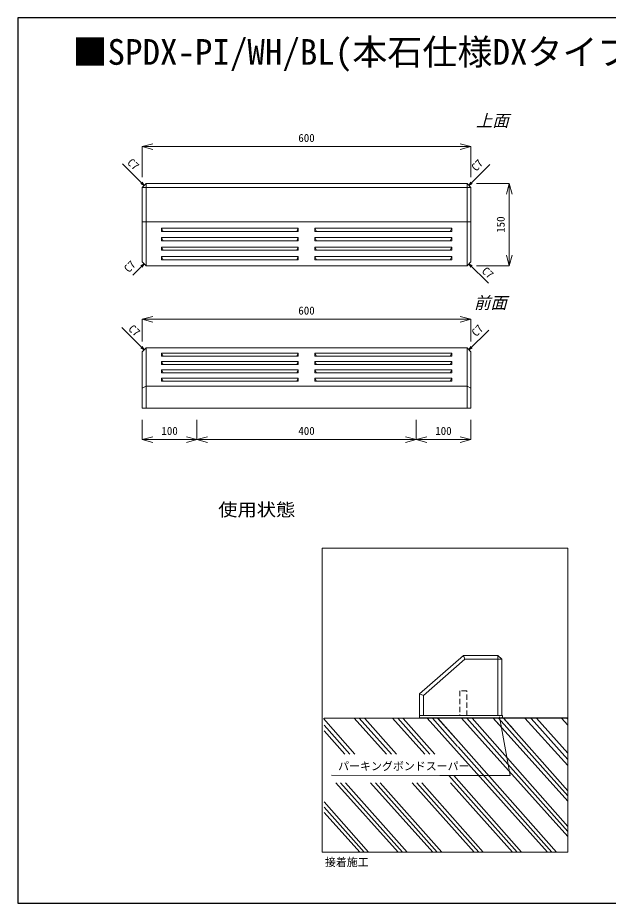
# Model space of a CAD drawing. Units: millimetres, scale not verified. Extents: x -1224 to 1080, y -808 to 808.
# Drawn here: x -1224 to -146, y -808 to 808 of the extents above; entities that cross this region are included whole.
import ezdxf
from ezdxf.enums import TextEntityAlignment as Align

# ---------------------------------------------------------------- set-up
doc = ezdxf.new("R2010")
doc.units = ezdxf.units.MM
doc.header["$LTSCALE"] = 8
doc.linetypes.add('DASHED1', pattern=[1.8, 1.2, -0.6])
doc.layers.add('0-0', color=4, linetype='Continuous')
doc.layers.add('0-1', color=7, linetype='Continuous', lineweight=18)
doc.layers.add('0-F', color=7, linetype='Continuous', lineweight=18)
doc.styles.add('ＭＳ ゴシック', font='')
doc.styles.get('ＭＳ ゴシック').set_extended_font_data('MS Gothic')

msp = doc.modelspace()

# ---------------------------------------------------------------- linework, layer by layer
at = {"layer": '0-0', "color": 7}
msp.add_line((-1223.981, -807.668), (1080.019, -807.668), dxfattribs=at)
msp.add_lwpolyline([(-1223.981, -807.668), (1080.019, -807.668), (1080.019, 808.332), (-1223.981, 808.332)], close=True, dxfattribs=at)
at = {"layer": '0-1'}
for p, q in [((-490.366, -425.248), (-410.366, -355.248)), ((-410.366, -355.248), (-347.366, -355.248)), ((-410.366, -355.248), (-407.736, -362.248)), ((-410.366, -355.248), (-407.736, -362.248)), ((-347.366, -355.248), (-340.366, -362.248)), ((-483.366, -428.425), (-407.736, -362.248)), ((-340.366, -362.248), (-340.366, -465.248)), ((-490.366, -425.248), (-483.366, -428.425)), ((-490.366, -425.248), (-483.366, -428.425)), ((-490.381, -465.248), (-338.823, -465.248)), ((-324.992, -574.384), (-344.52, -467.456)), ((-665.944, -470.486), (-608.189, -535.529)), ((-664.603, -470.038), (-219.757, -470.038)), ((-664.603, -482.712), (-617.451, -535.529)), ((-609.786, -470.038), (-550.914, -535.529)), ((-600.288, -470.038), (-541.821, -535.529)), ((-590.314, -470.486), (-532.559, -535.529)), ((-539.767, -470.038), (-480.891, -535.529)), ((-530.26, -470.038), (-471.795, -535.529)), ((-520.291, -470.486), (-462.537, -535.529)), ((-476.395, -469.769), (-256.726, -714.129)), ((-466.89, -469.769), (-420.804, -521.391)), ((-457.075, -470.038), (-240.327, -714.129)), ((-456.677, -470.486), (-420.077, -511.703)), ((-219.757, -469.456), (-422.919, -469.414)), ((-413.587, -470.038), (-219.757, -685.651)), ((-404.084, -470.038), (-219.757, -676.514)), ((-394.508, -470.038), (-219.757, -667.355)), ((-393.14, -470.038), (-219.757, -470.038)), ((-356.106, -469.769), (-337.877, -490.024)), ((-355.864, -470.038), (-219.757, -621.274)), ((-346.366, -470.038), (-219.757, -611.84)), ((-336.789, -470.038), (-219.757, -602.339)), ((-336.392, -470.486), (-319.11, -490.024)), ((-298.029, -469.891), (-219.757, -556.228)), ((-286.841, -470.299), (-219.757, -545.092)), ((-276.957, -470.038), (-219.757, -533.993)), ((-230.97, -470.038), (-219.757, -482.576)), ((-221.471, -470.038), (-219.757, -471.97)), ((-664.603, -493.195), (-626.546, -535.529)), ((-419.927, -522.374), (-248.739, -714.129)), ((-651.021, -573.911), (-453.529, -574.384)), ((-453.529, -574.384), (-324.992, -574.384)), ((-437.107, -574.384), (-312.353, -714.129)), ((-428.035, -574.384), (-303.949, -714.129)), ((-643.357, -587.603), (-529.603, -714.129)), ((-634.584, -587.603), (-521.62, -714.129)), ((-625.563, -587.603), (-513.213, -714.129)), ((-579.733, -587.603), (-465.989, -714.129)), ((-570.962, -587.603), (-458.006, -714.129)), ((-561.949, -587.603), (-449.599, -714.129)), ((-504.103, -587.603), (-390.364, -714.129)), ((-495.332, -587.603), (-382.376, -714.129)), ((-486.319, -587.603), (-373.969, -714.129)), ((-434.077, -587.603), (-320.332, -714.129)), ((-664.578, -622.56), (-583.236, -714.129)), ((-664.578, -632.467), (-591.644, -714.129)), ((-664.578, -641.907), (-599.627, -714.129))]:
    msp.add_line(p, q, dxfattribs=at)
at = {"layer": '0-1', "color": 4, "linetype": 'DASHED1'}
for p, q in [((-416.716, -420.248), (-416.716, -465.248)), ((-404.016, -420.248), (-416.716, -420.248)), ((-404.016, -465.248), (-404.016, -420.248))]:
    msp.add_line(p, q, dxfattribs=at)
at = {"layer": '0-1', "color": 5}
msp.add_line((-401.516, -465.248), (-370.917, -465.248), dxfattribs=at)
at = {"layer": '0-1'}
for points in [[(-667.836, -714.129), (-219.757, -714.129), (-219.757, -159.445), (-667.836, -159.445)], [(-667.836, -159.445), (-667.836, -714.129), (-219.757, -714.129), (-219.757, -159.445)], [(-667.836, -714.129), (-219.757, -714.129), (-219.757, -159.445), (-667.836, -159.445)]]:
    msp.add_lwpolyline(points, close=True, dxfattribs=at)
for points in [[(-340.366, -465.248), (-490.366, -465.248), (-490.366, -425.248), (-410.366, -355.248)], [(-347.366, -355.248), (-347.366, -362.248), (-340.366, -362.248)], [(-483.366, -465.248), (-483.366, -428.425), (-407.736, -362.248), (-347.366, -362.248), (-347.366, -465.248)], [(-490.462, -467.695), (-490.467, -467.669), (-490.471, -467.643), (-490.475, -467.617), (-490.479, -467.591), (-490.482, -467.565), (-490.485, -467.539), (-490.488, -467.512), (-490.491, -467.486), (-490.494, -467.459), (-490.496, -467.432), (-490.498, -467.405), (-490.5, -467.378), (-490.502, -467.351), (-490.503, -467.324), (-490.505, -467.297), (-490.506, -467.269), (-490.507, -467.242), (-490.508, -467.214), (-490.509, -467.186), (-490.51, -467.158), (-490.51, -467.13), (-490.511, -467.102), (-490.511, -467.074), (-490.511, -467.046), (-490.512, -467.017), (-490.512, -466.989), (-490.511, -466.96), (-490.511, -466.931), (-490.511, -466.903), (-490.511, -466.874), (-490.51, -466.845), (-490.51, -466.816), (-490.509, -466.786), (-490.509, -466.757), (-490.508, -466.728), (-490.508, -466.698), (-490.507, -466.669), (-490.506, -466.639), (-490.506, -466.61)], [(-490.506, -466.61), (-490.505, -466.58), (-490.504, -466.55), (-490.504, -466.52), (-490.503, -466.49), (-490.502, -466.46), (-490.502, -466.43), (-490.501, -466.399), (-490.5, -466.369), (-490.5, -466.339), (-490.499, -466.308), (-490.499, -466.277), (-490.499, -466.247), (-490.498, -466.216), (-490.498, -466.185), (-490.498, -466.154), (-490.498, -466.123), (-490.497, -466.071), (-490.496, -466.019), (-490.494, -465.967), (-490.491, -465.915), (-490.486, -465.863), (-490.481, -465.812), (-490.476, -465.76), (-490.469, -465.708), (-490.461, -465.657), (-490.452, -465.605), (-490.443, -465.554), (-490.432, -465.503), (-490.421, -465.451), (-490.408, -465.4), (-490.395, -465.35), (-490.381, -465.299), (-490.366, -465.248)], [(-490.298, -468.271), (-490.311, -468.249), (-490.323, -468.226), (-490.335, -468.204), (-490.346, -468.181), (-490.357, -468.158), (-490.367, -468.135), (-490.377, -468.111), (-490.387, -468.088), (-490.396, -468.064), (-490.405, -468.041), (-490.414, -468.017), (-490.422, -467.993), (-490.43, -467.969), (-490.438, -467.945), (-490.445, -467.92), (-490.452, -467.896), (-490.459, -467.871), (-490.466, -467.846), (-490.472, -467.821), (-490.477, -467.796), (-490.483, -467.771), (-490.488, -467.746), (-490.493, -467.72), (-490.498, -467.695)], [(-489.423, -469.014), (-489.456, -468.998), (-489.489, -468.982), (-489.522, -468.966), (-489.553, -468.95), (-489.584, -468.934), (-489.614, -468.917), (-489.644, -468.901), (-489.673, -468.884), (-489.701, -468.866), (-489.729, -468.849), (-489.756, -468.832), (-489.783, -468.814), (-489.809, -468.796), (-489.834, -468.778), (-489.859, -468.76), (-489.883, -468.741), (-489.907, -468.723), (-489.93, -468.704), (-489.953, -468.685), (-489.975, -468.666), (-489.996, -468.647), (-490.017, -468.627), (-490.038, -468.608), (-490.058, -468.588), (-490.077, -468.568), (-490.096, -468.548), (-490.114, -468.527), (-490.132, -468.507), (-490.15, -468.486), (-490.167, -468.465), (-490.183, -468.444), (-490.199, -468.423), (-490.215, -468.402), (-490.23, -468.381), (-490.244, -468.359), (-490.258, -468.337), (-490.272, -468.315), (-490.285, -468.293), (-490.298, -468.271)], [(-339.349, -468.447), (-339.376, -468.477), (-339.405, -468.507), (-339.434, -468.536), (-339.465, -468.565), (-339.496, -468.593), (-339.528, -468.622), (-339.561, -468.649), (-339.595, -468.677), (-339.631, -468.704), (-339.667, -468.73), (-339.704, -468.757), (-339.742, -468.783), (-339.781, -468.808), (-339.821, -468.833), (-339.862, -468.858), (-339.904, -468.882), (-339.947, -468.906), (-339.992, -468.93), (-340.037, -468.953), (-340.084, -468.975), (-340.131, -468.998), (-340.18, -469.019), (-340.23, -469.041), (-340.281, -469.062), (-340.334, -469.082), (-340.387, -469.103), (-340.442, -469.122), (-340.498, -469.141), (-340.555, -469.16), (-340.614, -469.179), (-340.673, -469.196), (-340.734, -469.214), (-340.797, -469.231), (-340.86, -469.247), (-340.925, -469.263), (-340.991, -469.279), (-341.059, -469.294), (-341.128, -469.309), (-341.198, -469.323)], [(-338.805, -467.039), (-338.809, -467.08), (-338.814, -467.121), (-338.819, -467.162), (-338.824, -467.202), (-338.83, -467.243), (-338.836, -467.282), (-338.842, -467.322), (-338.849, -467.362), (-338.856, -467.401), (-338.864, -467.44), (-338.873, -467.479), (-338.881, -467.517), (-338.891, -467.555), (-338.9, -467.593), (-338.911, -467.631), (-338.921, -467.668), (-338.933, -467.705), (-338.945, -467.742), (-338.957, -467.779), (-338.97, -467.815), (-338.984, -467.851), (-338.998, -467.887), (-339.013, -467.922), (-339.029, -467.958), (-339.045, -467.992), (-339.062, -468.027), (-339.08, -468.061), (-339.098, -468.095), (-339.117, -468.129), (-339.137, -468.162), (-339.157, -468.195), (-339.178, -468.228), (-339.2, -468.26), (-339.223, -468.292), (-339.246, -468.324), (-339.271, -468.355), (-339.296, -468.386), (-339.322, -468.417), (-339.349, -468.447)], [(-338.823, -465.259), (-338.816, -465.306), (-338.81, -465.354), (-338.805, -465.401), (-338.8, -465.449), (-338.795, -465.498), (-338.791, -465.546), (-338.787, -465.595), (-338.784, -465.643), (-338.781, -465.692), (-338.779, -465.742), (-338.777, -465.791), (-338.775, -465.841), (-338.774, -465.891), (-338.773, -465.941), (-338.772, -465.991), (-338.772, -466.041), (-338.772, -466.087), (-338.772, -466.132), (-338.772, -466.177), (-338.772, -466.222), (-338.772, -466.267), (-338.773, -466.311), (-338.773, -466.355), (-338.774, -466.399), (-338.774, -466.443), (-338.775, -466.487), (-338.776, -466.531), (-338.777, -466.574), (-338.779, -466.617), (-338.78, -466.66), (-338.782, -466.703), (-338.784, -466.746), (-338.786, -466.789), (-338.788, -466.831), (-338.791, -466.873), (-338.794, -466.915), (-338.797, -466.957), (-338.801, -466.998), (-338.805, -467.039)], [(-484.989, -469.386), (-485.613, -469.386), (-486.169, -469.386), (-486.656, -469.386), (-487.074, -469.386), (-487.422, -469.385), (-487.699, -469.385), (-487.903, -469.385), (-488.033, -469.385), (-488.089, -469.385), (-488.134, -469.378), (-488.189, -469.369), (-488.244, -469.359), (-488.298, -469.349), (-488.351, -469.339), (-488.403, -469.328), (-488.454, -469.318), (-488.505, -469.307), (-488.555, -469.296), (-488.604, -469.284), (-488.652, -469.273), (-488.699, -469.261), (-488.746, -469.249), (-488.791, -469.237), (-488.836, -469.224), (-488.881, -469.212), (-488.924, -469.199), (-488.967, -469.186), (-489.009, -469.173), (-489.05, -469.159), (-489.09, -469.146), (-489.13, -469.132), (-489.169, -469.118), (-489.208, -469.104), (-489.245, -469.089), (-489.282, -469.074), (-489.318, -469.06), (-489.354, -469.045), (-489.389, -469.029), (-489.423, -469.014)], [(-422.919, -469.414), (-425.719, -469.414), (-428.518, -469.413), (-431.316, -469.412), (-434.11, -469.412), (-436.901, -469.411), (-439.688, -469.411), (-442.468, -469.41), (-445.242, -469.409), (-448.008, -469.409), (-450.765, -469.408), (-453.512, -469.408), (-456.248, -469.407), (-458.972, -469.407), (-461.683, -469.406), (-464.381, -469.406), (-467.063, -469.405), (-469.729, -469.404), (-472.378, -469.404), (-475.009, -469.403), (-477.621, -469.403), (-480.213, -469.402), (-482.784, -469.402), (-485.332, -469.401), (-487.857, -469.401)], [(-382.356, -469.422), (-385.927, -469.422), (-389.522, -469.421), (-393.14, -469.42)], [(-287.892, -469.442), (-288.632, -469.442), (-289.491, -469.442), (-290.465, -469.442), (-291.552, -469.441), (-292.75, -469.441), (-294.057, -469.441), (-295.47, -469.44), (-296.986, -469.44), (-298.603, -469.44), (-300.32, -469.439), (-302.133, -469.439), (-304.04, -469.439), (-306.038, -469.438), (-308.126, -469.438), (-310.301, -469.437), (-312.56, -469.437), (-314.902, -469.436), (-317.323, -469.436), (-319.822, -469.435), (-322.395, -469.435), (-325.041, -469.434), (-327.758, -469.434), (-330.542, -469.433), (-333.391, -469.433), (-336.304, -469.432), (-339.277, -469.431), (-342.308, -469.431), (-345.395, -469.43), (-348.536, -469.429), (-351.728, -469.429), (-354.968, -469.428), (-358.255, -469.427), (-361.585, -469.427), (-364.957, -469.426), (-368.368, -469.425), (-371.816, -469.425), (-375.298, -469.424), (-378.812, -469.423), (-382.356, -469.422)], [(-341.198, -469.323), (-341.27, -469.336), (-341.343, -469.35), (-341.417, -469.362), (-341.493, -469.374), (-341.571, -469.386), (-341.649, -469.397), (-341.73, -469.408), (-341.811, -469.418), (-341.895, -469.428), (-341.98, -469.437), (-342.043, -469.442), (-342.158, -469.442), (-342.402, -469.442), (-342.774, -469.442), (-343.272, -469.442), (-343.892, -469.442)]]:
    msp.add_lwpolyline(points, dxfattribs=at)
at = {"layer": '0-F'}
for p, q in [((-996.654, 573.21), (-977.336, 578.386)), ((-996.654, 573.21), (-396.654, 573.21)), ((-996.654, 573.21), (-977.336, 568.033)), ((-996.654, 573.21), (-996.654, 517.582)), ((-396.654, 573.21), (-415.973, 578.386)), ((-396.654, 573.21), (-415.973, 568.033)), ((-396.654, 573.21), (-396.654, 517.582)), ((-1032.4, 541.543), (-993.154, 502.298)), ((-362.275, 540.177), (-400.154, 502.298)), ((-989.654, 505.798), (-996.654, 498.798)), ((-989.654, 505.798), (-403.654, 505.798)), ((-989.654, 355.798), (-989.654, 505.798)), ((-403.654, 505.798), (-396.654, 498.798)), ((-403.654, 355.798), (-403.654, 505.798)), ((-326.499, 505.798), (-386.371, 505.798)), ((-326.499, 505.798), (-331.676, 486.48)), ((-326.499, 505.798), (-326.499, 355.798)), ((-326.499, 505.798), (-321.323, 486.48)), ((-996.654, 362.798), (-996.654, 498.798)), ((-996.654, 498.798), (-989.654, 498.798)), ((-989.654, 498.798), (-403.654, 498.798)), ((-396.654, 498.798), (-403.654, 498.798)), ((-396.654, 362.798), (-396.654, 498.798)), ((-396.654, 435.798), (-996.654, 435.798)), ((-961.654, 424.51), (-958.654, 418.489)), ((-711.654, 424.51), (-714.654, 418.489)), ((-681.654, 424.51), (-678.654, 418.489)), ((-431.654, 424.51), (-434.654, 418.489)), ((-961.654, 407.2), (-958.654, 401.18)), ((-711.654, 407.2), (-714.654, 401.18)), ((-681.654, 407.2), (-678.654, 401.18)), ((-431.654, 407.2), (-434.654, 401.18)), ((-961.654, 389.891), (-958.654, 383.87)), ((-711.654, 389.891), (-714.654, 383.87)), ((-681.654, 389.891), (-678.654, 383.87)), ((-431.654, 389.891), (-434.654, 383.87)), ((-961.654, 372.582), (-958.654, 366.561)), ((-711.654, 372.582), (-714.654, 366.561)), ((-681.654, 372.582), (-678.654, 366.561)), ((-431.654, 372.582), (-434.654, 366.561)), ((-326.499, 355.798), (-331.676, 375.117)), ((-326.499, 355.798), (-321.323, 375.117)), ((-1013.837, 338.615), (-993.154, 359.298)), ((-996.654, 362.798), (-989.654, 355.798)), ((-403.654, 355.798), (-989.654, 355.798)), ((-403.654, 355.798), (-396.654, 362.798)), ((-364.501, 323.645), (-400.154, 359.298)), ((-326.499, 355.798), (-386.371, 355.798)), ((-996.654, 258.21), (-977.336, 263.386)), ((-396.654, 258.21), (-415.973, 263.386)), ((-1033.724, 242.868), (-993.154, 202.298)), ((-996.654, 258.21), (-396.654, 258.21)), ((-996.654, 258.21), (-977.336, 253.033)), ((-996.654, 258.21), (-996.654, 217.774)), ((-396.654, 258.21), (-415.973, 253.033)), ((-396.654, 258.21), (-396.654, 217.774)), ((-364.078, 238.374), (-400.154, 202.298)), ((-989.654, 205.798), (-996.654, 198.798)), ((-996.654, 198.798), (-996.654, 95.798)), ((-403.654, 205.798), (-989.654, 205.798)), ((-989.654, 205.798), (-989.654, 95.798)), ((-961.654, 195.921), (-958.654, 190.653)), ((-711.654, 195.921), (-714.654, 190.653)), ((-681.654, 195.921), (-678.654, 190.653)), ((-431.654, 195.921), (-434.654, 190.653)), ((-403.654, 205.798), (-396.654, 198.798)), ((-403.654, 205.798), (-403.654, 95.798)), ((-961.654, 180.775), (-958.654, 175.507)), ((-711.654, 180.775), (-714.654, 175.507)), ((-681.654, 180.775), (-678.654, 175.507)), ((-431.654, 180.775), (-434.654, 175.507)), ((-961.654, 165.629), (-958.654, 160.361)), ((-711.654, 165.629), (-714.654, 160.361)), ((-681.654, 165.629), (-678.654, 160.361)), ((-431.654, 165.629), (-434.654, 160.361)), ((-961.654, 150.484), (-958.654, 145.216)), ((-711.654, 150.484), (-714.654, 145.216)), ((-681.654, 150.484), (-678.654, 145.216)), ((-431.654, 150.484), (-434.654, 145.216)), ((-989.654, 135.798), (-996.654, 132.622)), ((-989.654, 135.798), (-403.654, 135.798)), ((-403.654, 135.798), (-396.654, 132.622)), ((-996.654, 38.603), (-996.654, 74.348)), ((-896.654, 38.603), (-896.654, 74.348)), ((-496.654, 38.603), (-496.654, 74.348)), ((-396.654, 38.603), (-396.654, 74.348)), ((-996.654, 38.603), (-977.336, 43.78)), ((-996.654, 38.603), (-896.654, 38.603)), ((-996.654, 38.603), (-977.336, 33.427)), ((-896.654, 38.603), (-915.973, 43.78)), ((-896.654, 38.603), (-915.973, 33.427)), ((-896.654, 38.603), (-877.336, 43.78)), ((-896.654, 38.603), (-496.654, 38.603)), ((-896.654, 38.603), (-877.336, 33.427)), ((-496.654, 38.603), (-515.973, 43.78)), ((-496.654, 38.603), (-515.973, 33.427)), ((-496.654, 38.603), (-477.336, 43.78)), ((-496.654, 38.603), (-396.654, 38.603)), ((-496.654, 38.603), (-477.336, 33.427)), ((-396.654, 38.603), (-415.973, 43.78)), ((-396.654, 38.603), (-415.973, 33.427))]:
    msp.add_line(p, q, dxfattribs=at)
for points in [[(-999.216, 505.798), (-993.154, 502.298), (-996.654, 508.36)], [(-396.654, 508.36), (-400.154, 502.298), (-394.092, 505.798)], [(-996.654, 353.236), (-993.154, 359.298), (-999.216, 355.798)], [(-394.092, 355.798), (-400.154, 359.298), (-396.654, 353.236)], [(-999.216, 205.798), (-993.154, 202.298), (-996.654, 208.36)], [(-996.654, 95.798), (-396.654, 95.798), (-396.654, 198.798)], [(-396.654, 208.36), (-400.154, 202.298), (-394.092, 205.798)]]:
    msp.add_lwpolyline(points, dxfattribs=at)
for points in [[(-961.654, 424.51), (-711.654, 424.51), (-711.654, 418.489), (-961.654, 418.489)], [(-681.654, 424.51), (-431.654, 424.51), (-431.654, 418.489), (-681.654, 418.489)], [(-961.654, 407.2), (-711.654, 407.2), (-711.654, 401.18), (-961.654, 401.18)], [(-681.654, 407.2), (-431.654, 407.2), (-431.654, 401.18), (-681.654, 401.18)], [(-961.654, 389.891), (-711.654, 389.891), (-711.654, 383.87), (-961.654, 383.87)], [(-681.654, 389.891), (-431.654, 389.891), (-431.654, 383.87), (-681.654, 383.87)], [(-961.654, 372.582), (-711.654, 372.582), (-711.654, 366.561), (-961.654, 366.561)], [(-681.654, 372.582), (-431.654, 372.582), (-431.654, 366.561), (-681.654, 366.561)], [(-961.654, 195.921), (-711.654, 195.921), (-711.654, 190.653), (-961.654, 190.653)], [(-681.654, 195.921), (-431.654, 195.921), (-431.654, 190.653), (-681.654, 190.653)], [(-961.654, 180.775), (-711.654, 180.775), (-711.654, 175.507), (-961.654, 175.507)], [(-681.654, 180.775), (-431.654, 180.775), (-431.654, 175.507), (-681.654, 175.507)], [(-961.654, 165.629), (-711.654, 165.629), (-711.654, 160.361), (-961.654, 160.361)], [(-681.654, 165.629), (-431.654, 165.629), (-431.654, 160.361), (-681.654, 160.361)], [(-961.654, 150.484), (-711.654, 150.484), (-711.654, 145.216), (-961.654, 145.216)], [(-681.654, 150.484), (-431.654, 150.484), (-431.654, 145.216), (-681.654, 145.216)]]:
    msp.add_lwpolyline(points, close=True, dxfattribs=at)

# ---------------------------------------------------------------- texts
at = {"layer": '0-0', "color": 7, "style": 'ＭＳ ゴシック'}
msp.add_text('■SPDX-PI/WH/BL(本石仕様DXタイプ)', height=46.92, dxfattribs=at).set_placement((-1123.982, 708.329), align=Align.BOTTOM_LEFT)
at = {"layer": '0-0', "style": 'ＭＳ ゴシック'}
for rotation, p in [(317.454, (-1028.212, 539.029)), (46.651, (-383.467, 523.837)), (46.651, (-1017.712, 339.082)), (317.454, (-381.01, 341.093)), (317.454, (-1026.201, 235.646)), (46.651, (-383.244, 222.242))]:
    msp.add_text('C7', height=14.66, rotation=rotation, dxfattribs=at).set_placement(p, align=Align.BOTTOM_LEFT)
at = {"layer": '0-0', "color": 7, "style": 'ＭＳ ゴシック', "width": 1.1}
msp.add_text('使用状態', height=23.46, dxfattribs=at).set_placement((-857.978, -108.173), align=Align.BOTTOM_LEFT)
at = {"layer": '0-0', "style": 'ＭＳ ゴシック'}
for s, p in [('パーキングボンドスーパー', (-639.042, -569.28)), ('接着施工', (-663.169, -744.429))]:
    msp.add_text(s, height=14.66, dxfattribs=at).set_placement(p, align=Align.BOTTOM_LEFT)
at = {"layer": '0-F', "style": 'ＭＳ ゴシック', "oblique": 15}
for s, p in [('上面', (-387.265, 602.923)), ('前面', (-390.84, 270.497))]:
    msp.add_text(s, height=21.99, dxfattribs=at).set_placement(p, align=Align.BOTTOM_LEFT)
at = {"layer": '0-F', "color": 4, "style": 'ＭＳ ゴシック'}
for s, p in [('600', (-711.654, 577.21)), ('600', (-711.654, 262.21)), ('100', (-961.654, 42.603)), ('400', (-711.654, 42.603)), ('100', (-461.654, 42.603))]:
    msp.add_text(s, height=14.66, dxfattribs=at).set_placement(p, align=Align.BOTTOM_LEFT)
msp.add_text('150', height=14.66, rotation=90, dxfattribs=at).set_placement((-330.499, 415.798), align=Align.BOTTOM_LEFT)

doc.saveas('drawing.dxf')
